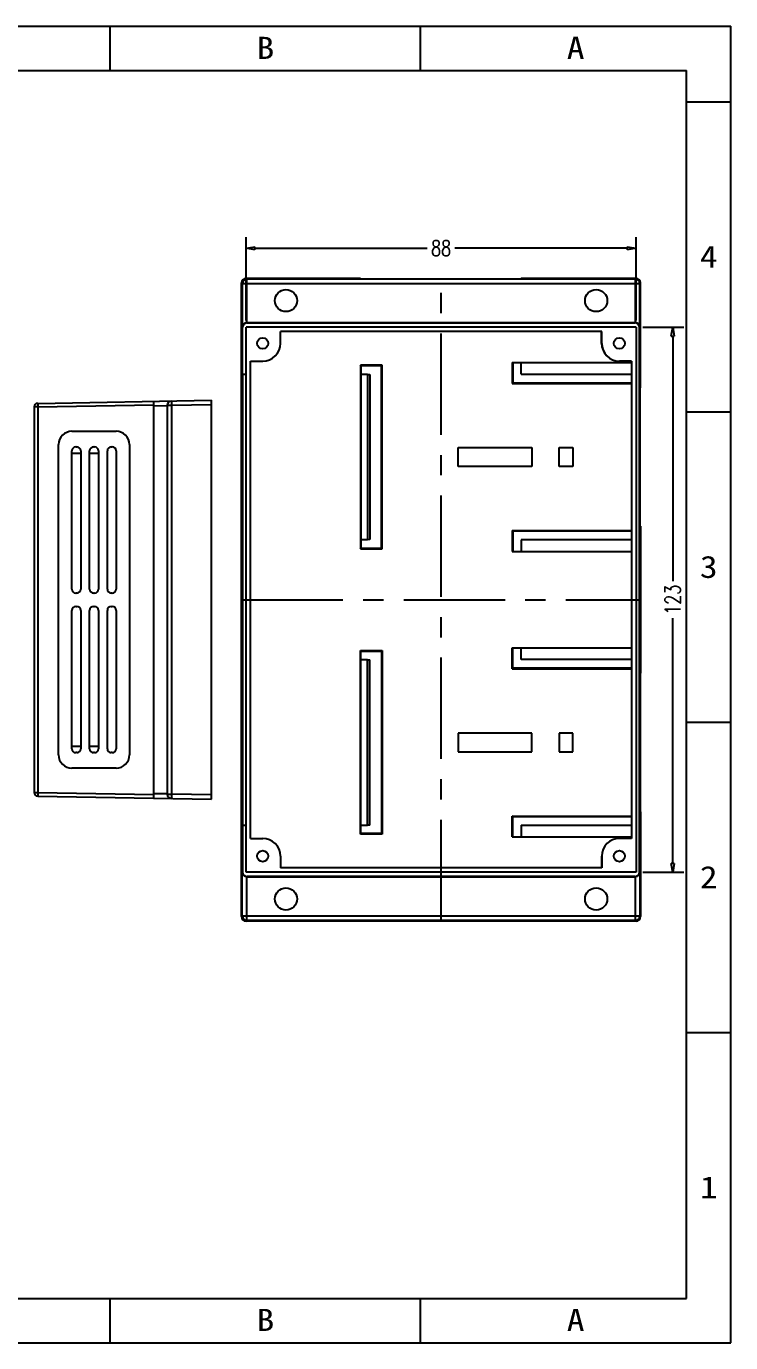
# Model space of a CAD drawing. Header units: millimetres. Extents: x 0 to 1426, y 0 to 784.
# Drawn here: x 1267 to 1425.9, y 486.6 to 783.6 of the extents above; entities that cross this region are included whole.
import ezdxf
from ezdxf.enums import TextEntityAlignment as Align

# ---------------------------------------------------------------- set-up
doc = ezdxf.new("R2010")
doc.units = ezdxf.units.MM
doc.header["$MEASUREMENT"] = 0
doc.linetypes.add('CENTER', pattern=[50.8, 31.75, -6.35, 6.35, -6.35])
doc.layers.get('0').update_dxf_attribs({"linetype": 'CONTINUOUS'})
doc.layers.get('Defpoints').update_dxf_attribs({"linetype": 'CONTINUOUS'})
doc.layers.add('dim', color=3, linetype='CONTINUOUS')
doc.styles.add('romans', font='romans.shx', dxfattribs={"width": 0.75, "bigfont": 'fangsong.shx'})
doc.styles.add('TEXTSTYLE_0', font='txt', dxfattribs={"width": 0.8})
doc.dimstyles.new('MSTD', dxfattribs={"dimtxt": 3.5, "dimasz": 2, "dimexe": 2.5, "dimexo": 1.5, "dimgap": 1, "dimtad": 0, "dimzin": 0, "dimdsep": 46, "dimtxsty": 'romans', "dimblk": 'CLOSEDBLANK', "dimcen": 0, "dimclrd": 92, "dimclre": 92, "dimclrt": 3, "dimadec": 0, "dimazin": 0, "dimtfac": 1, "dimtdec": 4, "dimtofl": 0, "dimtmove": 0, "dimatfit": 3, "dimfxl": 0, "dimtolj": 1, "dimtzin": 0, "dimarcsym": 0})

# ---------------------------------------------------------------- blocks, each defined once
blk = doc.blocks.new('SUN_6HWZ35TKXU86YGHH1AY77V3D6FJ')
at = {"color": 7, "linetype": 'Continuous'}
for p, q in [((-420, 297), (0, 297)), ((-420, 0), (-420, 297)), ((-350, 287), (-350, 297)), ((-280, 287), (-280, 297)), ((-210, 287), (-210, 297)), ((-140, 287), (-140, 297)), ((-70, 287), (-70, 297)), ((0, 0), (0, 297)), ((-410, 287), (-10, 287)), ((-410, 10), (-410, 287)), ((-10, 10), (-10, 287)), ((-420, 280), (-410, 280)), ((-10, 280), (0, 280)), ((-420, 210), (-410, 210)), ((-10, 210), (0, 210)), ((-420, 140), (-410, 140)), ((-10, 140), (0, 140)), ((-420, 70), (-410, 70)), ((-10, 70), (0, 70)), ((-410, 10), (-10, 10)), ((-350, 0), (-350, 10)), ((-280, 0), (-280, 10)), ((-210, 0), (-210, 10)), ((-140, 0), (-140, 10)), ((-70, 0), (-70, 10)), ((-420, 0), (0, 0))]:
    blk.add_line(p, q, dxfattribs=at)
at = {"color": 2, "style": 'TEXTSTYLE_0'}
for s, width, p, p2 in [('F', 0.937433, (-386.98, 289.63), (-382.98, 289.63)), ('E', 0.858525, (-316.98, 289.63), (-312.98, 289.63)), ('D', 0.792988, (-246.98, 289.63), (-242.98, 289.63)), ('C', 0.792988, (-176.98, 289.63), (-172.98, 289.63)), ('B', 0.858525, (-106.98, 289.63), (-102.98, 289.63)), ('A', 0.858525, (-36.98, 289.63), (-32.98, 289.63)), ('4', 1.029662, (-416.95, 242.54), (-412.95, 242.54)), ('4', 1.029662, (-6.95, 242.54), (-2.95, 242.54)), ('3', 1.029662, (-416.95, 172.54), (-412.95, 172.54)), ('3', 1.029662, (-6.95, 172.54), (-2.95, 172.54)), ('2', 1.029662, (-416.95, 102.54), (-412.95, 102.54)), ('2', 1.029662, (-6.95, 102.54), (-2.95, 102.54)), ('1', 1.029662, (-416.95, 32.54), (-412.95, 32.54)), ('1', 1.029662, (-6.95, 32.54), (-2.95, 32.54)), ('F', 0.937433, (-386.98, 2.63), (-382.98, 2.63)), ('E', 0.858525, (-316.98, 2.63), (-312.98, 2.63)), ('D', 0.792988, (-246.98, 2.63), (-242.98, 2.63)), ('C', 0.792988, (-176.98, 2.63), (-172.98, 2.63)), ('B', 0.858525, (-106.98, 2.63), (-102.98, 2.63)), ('A', 0.858525, (-36.98, 2.63), (-32.98, 2.63))]:
    blk.add_text(s, height=5, dxfattribs=dict(at, width=width)).set_placement(p, p2, align=Align.FIT)
blk = doc.blocks.new('_ClosedBlank')
at = {"color": 0, "linetype": 'ByBlock', "lineweight": -2}
for p, q in [((-1, 0.17), (0, 0)), ((-1, 0.17), (-1, -0.17)), ((0, 0), (-1, -0.17))]:
    blk.add_line(p, q, dxfattribs=at)
blk = doc.blocks.new('*D47')
at = {"layer": 'Defpoints', "color": 0}
for p in [(1404.56, 733.52), (1316.56, 715.7), (1404.56, 715.7)]:
    blk.add_point(p, dxfattribs=at)
at = {"layer": 'dim', "color": 92, "lineweight": -2}
for p, q in [((1316.56, 717.2), (1316.56, 736.02)), ((1404.56, 717.2), (1404.56, 736.02)), ((1318.56, 733.52), (1357.44, 733.52)), ((1402.56, 733.52), (1363.69, 733.52))]:
    blk.add_line(p, q, dxfattribs=at)
at = {"layer": 'dim', "color": 92, "lineweight": -2, "xscale": 2, "yscale": 2, "zscale": 2, "rotation": 180}
blk.add_blockref('_ClosedBlank', (1316.56, 733.52), dxfattribs=at)
at = {"layer": 'dim', "color": 92, "lineweight": -2, "xscale": 2, "yscale": 2, "zscale": 2}
blk.add_blockref('_ClosedBlank', (1404.56, 733.52), dxfattribs=at)
at = {"layer": 'dim', "color": 3, "insert": (1360.56, 733.52), "char_height": 3.5, "attachment_point": 5, "style": 'romans'}
blk.add_mtext('88', dxfattribs=at)
blk = doc.blocks.new('*D48')
at = {"layer": 'Defpoints', "color": 0}
for p in [(1404.56, 715.7), (1404.56, 592.7), (1412.84, 592.7)]:
    blk.add_point(p, dxfattribs=at)
at = {"layer": 'dim', "color": 92, "lineweight": -2}
for p, q in [((1406.06, 715.7), (1415.34, 715.7)), ((1412.84, 713.7), (1412.84, 658.39)), ((1412.84, 594.7), (1412.84, 650.01)), ((1406.06, 592.7), (1415.34, 592.7))]:
    blk.add_line(p, q, dxfattribs=at)
at = {"layer": 'dim', "color": 92, "lineweight": -2, "xscale": 2, "yscale": 2, "zscale": 2}
for p, rotation in [((1412.84, 715.7), 90), ((1412.84, 592.7), 270)]:
    blk.add_blockref('_ClosedBlank', p, dxfattribs=dict(at, rotation=rotation))
at = {"layer": 'dim', "color": 3, "insert": (1412.84, 654.2), "char_height": 3.5, "attachment_point": 5, "rotation": 90, "style": 'romans'}
blk.add_mtext('123', dxfattribs=at)

msp = doc.modelspace()

# ---------------------------------------------------------------- linework, layer by layer
at = {"color": 7, "linetype": 'Continuous'}
for p, q in [((1315.564, 582.701), (1315.564, 725.702)), ((1315.564, 725.702), (1315.721, 725.544)), ((1315.721, 725.544), (1315.721, 715.719)), ((1315.721, 725.544), (1405.407, 725.544)), ((1316.564, 726.701), (1316.721, 726.544)), ((1342.385, 726.701), (1316.564, 726.701)), ((1316.721, 716.701), (1316.721, 726.544)), ((1404.407, 726.544), (1316.721, 726.544)), ((1342.385, 726.701), (1342.456, 726.631)), ((1342.456, 726.631), (1378.603, 726.631)), ((1378.674, 726.701), (1378.603, 726.631)), ((1404.564, 726.701), (1378.674, 726.701)), ((1404.564, 726.701), (1404.407, 726.544)), ((1404.407, 716.701), (1404.407, 726.544)), ((1405.564, 725.702), (1405.407, 725.544)), ((1405.407, 715.719), (1405.407, 725.544)), ((1405.564, 702.019), (1405.564, 725.702)), ((1316.738, 716.701), (1316.791, 716.649)), ((1316.738, 716.701), (1404.39, 716.701)), ((1404.337, 716.649), (1316.791, 716.649)), ((1404.337, 716.649), (1404.39, 716.701)), ((1315.721, 715.719), (1315.791, 715.649)), ((1315.791, 705.076), (1315.791, 715.649)), ((1316.564, 592.701), (1316.564, 715.701)), ((1404.564, 715.701), (1316.564, 715.701)), ((1324.316, 712.046), (1324.316, 714.701)), ((1396.811, 714.701), (1324.316, 714.701)), ((1324.334, 712.046), (1324.334, 714.701)), ((1396.794, 712.046), (1396.794, 714.701)), ((1396.811, 712.046), (1396.811, 714.701)), ((1404.564, 715.701), (1404.564, 592.701)), ((1405.337, 715.649), (1405.407, 715.719)), ((1405.337, 592.754), (1405.337, 715.649)), ((1396.794, 712.046), (1396.811, 712.046)), ((1317.564, 600.349), (1317.564, 708.054)), ((1317.564, 708.054), (1320.324, 708.054)), ((1317.564, 708.037), (1320.324, 708.037)), ((1342.41, 707.111), (1342.41, 665.676)), ((1342.456, 706.974), (1342.41, 707.111)), ((1347.279, 707.111), (1342.41, 707.111)), ((1342.456, 706.974), (1342.456, 665.813)), ((1347.142, 706.974), (1342.456, 706.974)), ((1347.142, 706.974), (1347.279, 707.111)), ((1347.142, 665.813), (1347.142, 706.974)), ((1347.279, 665.676), (1347.279, 707.111)), ((1376.594, 707.721), (1376.594, 702.998)), ((1376.594, 707.721), (1403.564, 707.721)), ((1376.731, 707.721), (1376.731, 703.136)), ((1378.638, 705.071), (1378.638, 707.721)), ((1400.804, 708.054), (1400.804, 708.037)), ((1403.564, 708.054), (1400.804, 708.054)), ((1403.564, 708.037), (1400.804, 708.037)), ((1403.564, 708.054), (1403.564, 600.349)), ((1315.773, 705.076), (1315.773, 603.326)), ((1315.791, 705.076), (1316.564, 705.076)), ((1344.001, 705.038), (1342.456, 705.038)), ((1344.001, 705.038), (1344.001, 667.749)), ((1344.001, 705.038), (1344.493, 705.029)), ((1344.493, 705.029), (1344.493, 667.758)), ((1378.638, 705.071), (1403.564, 705.071)), ((1376.731, 703.136), (1376.594, 702.998)), ((1376.594, 702.998), (1403.564, 702.998)), ((1376.731, 703.136), (1403.564, 703.136)), ((1405.493, 670.768), (1405.493, 702.019)), ((1405.493, 702.019), (1405.564, 702.019)), ((1269.545, 698.517), (1308.759, 699.201)), ((1269.545, 698.517), (1269.559, 697.717)), ((1269.559, 697.717), (1295.759, 698.174)), ((1295.759, 609.428), (1295.759, 698.975)), ((1295.759, 697.975), (1298.759, 698.027)), ((1298.759, 698.044), (1298.759, 610.359)), ((1299.742, 698.044), (1298.759, 698.044)), ((1308.759, 698.202), (1299.742, 698.044)), ((1299.742, 698.044), (1299.742, 610.359)), ((1308.759, 609.201), (1308.759, 699.201)), ((1268.759, 697.717), (1268.759, 610.686)), ((1269.559, 697.717), (1268.759, 697.717)), ((1269.559, 697.717), (1269.559, 610.686)), ((1277.259, 692.201), (1287.259, 692.201)), ((1274.259, 619.201), (1274.259, 689.201)), ((1290.259, 689.201), (1290.259, 619.201)), ((1277.263, 656.601), (1277.263, 687.801)), ((1279.263, 687.201), (1277.263, 687.201)), ((1278.163, 688.701), (1278.363, 688.701)), ((1279.263, 687.801), (1279.263, 656.601)), ((1281.263, 656.601), (1281.263, 687.801)), ((1283.263, 687.201), (1281.263, 687.201)), ((1282.163, 688.701), (1282.363, 688.701)), ((1283.263, 687.801), (1283.263, 656.601)), ((1285.263, 656.601), (1285.263, 687.801)), ((1286.163, 688.701), (1286.363, 688.701)), ((1287.263, 687.801), (1287.263, 656.601)), ((1364.43, 684.272), (1364.43, 688.515)), ((1364.43, 688.515), (1381.048, 688.515)), ((1381.048, 688.515), (1381.048, 684.272)), ((1387.244, 684.272), (1387.244, 688.515)), ((1387.244, 688.515), (1390.281, 688.515)), ((1390.281, 688.515), (1390.281, 684.272)), ((1381.048, 684.272), (1364.43, 684.272)), ((1390.281, 684.272), (1387.244, 684.272)), ((1376.594, 669.788), (1376.594, 665.066)), ((1376.594, 669.788), (1403.564, 669.788)), ((1376.731, 669.651), (1376.594, 669.788)), ((1376.731, 669.651), (1376.731, 665.066)), ((1403.564, 669.651), (1376.731, 669.651)), ((1405.493, 670.768), (1405.564, 670.768)), ((1405.564, 670.768), (1405.564, 637.635)), ((1342.41, 665.676), (1342.456, 665.813)), ((1342.41, 665.676), (1347.279, 665.676)), ((1344.001, 667.749), (1342.456, 667.749)), ((1342.456, 665.813), (1347.142, 665.813)), ((1344.493, 667.758), (1344.001, 667.749)), ((1347.142, 665.813), (1347.279, 665.676)), ((1403.564, 667.716), (1378.638, 667.716)), ((1378.638, 667.716), (1378.638, 665.066)), ((1376.594, 665.066), (1403.564, 665.066)), ((1278.363, 655.701), (1278.163, 655.701)), ((1282.363, 655.701), (1282.163, 655.701)), ((1286.363, 655.701), (1286.163, 655.701)), ((1277.263, 620.601), (1277.263, 651.801)), ((1278.163, 652.701), (1278.363, 652.701)), ((1279.263, 651.801), (1279.263, 620.601)), ((1281.263, 620.601), (1281.263, 651.801)), ((1282.163, 652.701), (1282.363, 652.701)), ((1283.263, 651.801), (1283.263, 620.601)), ((1285.263, 620.601), (1285.263, 651.801)), ((1286.163, 652.701), (1286.363, 652.701)), ((1287.263, 651.801), (1287.263, 620.601)), ((1342.41, 601.292), (1342.41, 642.727)), ((1342.41, 642.727), (1342.456, 642.59)), ((1342.41, 642.727), (1347.279, 642.727)), ((1342.456, 601.429), (1342.456, 642.59)), ((1342.456, 642.59), (1347.142, 642.59)), ((1347.142, 642.59), (1347.279, 642.727)), ((1347.142, 642.59), (1347.142, 601.429)), ((1347.279, 642.727), (1347.279, 601.292)), ((1376.594, 643.337), (1403.564, 643.337)), ((1376.594, 638.614), (1376.594, 643.337)), ((1376.731, 638.752), (1376.731, 643.337)), ((1378.638, 640.687), (1378.638, 643.337)), ((1344.001, 640.654), (1342.456, 640.654)), ((1344.001, 603.365), (1344.001, 640.654)), ((1344.001, 640.654), (1344.493, 640.645)), ((1344.493, 603.374), (1344.493, 640.645)), ((1376.731, 638.752), (1376.594, 638.614)), ((1376.594, 638.614), (1403.564, 638.614)), ((1403.564, 638.752), (1376.731, 638.752)), ((1403.564, 640.687), (1378.638, 640.687)), ((1405.493, 637.635), (1405.564, 637.635)), ((1405.493, 637.635), (1405.493, 606.384)), ((1381.048, 624.131), (1364.43, 624.131)), ((1364.43, 624.131), (1364.43, 619.888)), ((1381.048, 619.888), (1381.048, 624.131)), ((1390.281, 624.131), (1387.244, 624.131)), ((1387.244, 624.131), (1387.244, 619.888)), ((1390.281, 619.888), (1390.281, 624.131)), ((1277.263, 621.201), (1279.263, 621.201)), ((1281.263, 621.201), (1283.263, 621.201)), ((1278.363, 619.701), (1278.163, 619.701)), ((1282.363, 619.701), (1282.163, 619.701)), ((1286.363, 619.701), (1286.163, 619.701)), ((1364.43, 619.888), (1381.048, 619.888)), ((1387.244, 619.888), (1390.281, 619.888)), ((1287.259, 616.201), (1277.259, 616.201)), ((1268.759, 610.686), (1269.559, 610.686)), ((1269.559, 610.686), (1269.545, 609.886)), ((1269.545, 609.886), (1308.759, 609.201)), ((1269.559, 610.686), (1295.759, 610.229)), ((1298.759, 610.376), (1295.759, 610.428)), ((1298.759, 610.359), (1299.742, 610.359)), ((1308.759, 610.201), (1299.742, 610.359)), ((1405.493, 606.384), (1405.564, 606.384)), ((1405.564, 606.384), (1405.564, 582.701)), ((1315.791, 603.326), (1316.564, 603.326)), ((1315.791, 603.326), (1315.791, 592.754)), ((1342.456, 603.365), (1344.001, 603.365)), ((1344.493, 603.374), (1344.001, 603.365)), ((1376.594, 605.404), (1403.564, 605.404)), ((1376.731, 605.267), (1376.594, 605.404)), ((1376.594, 600.682), (1376.594, 605.404)), ((1376.731, 605.267), (1403.564, 605.267)), ((1376.731, 600.682), (1376.731, 605.267)), ((1378.638, 603.332), (1403.564, 603.332)), ((1378.638, 603.332), (1378.638, 600.682)), ((1317.564, 600.349), (1320.324, 600.349)), ((1320.324, 600.366), (1320.324, 600.349)), ((1342.456, 601.429), (1342.41, 601.292)), ((1347.279, 601.292), (1342.41, 601.292)), ((1347.142, 601.429), (1342.456, 601.429)), ((1347.142, 601.429), (1347.279, 601.292)), ((1376.594, 600.682), (1403.564, 600.682)), ((1400.804, 600.349), (1400.804, 600.366)), ((1403.564, 600.349), (1400.804, 600.349)), ((1324.316, 596.356), (1324.334, 596.356)), ((1324.316, 596.356), (1324.316, 593.701)), ((1396.794, 596.356), (1396.811, 596.356)), ((1396.794, 596.356), (1396.794, 593.701)), ((1396.811, 596.356), (1396.811, 593.701)), ((1315.721, 592.684), (1315.791, 592.754)), ((1315.721, 582.859), (1315.721, 592.684)), ((1404.564, 592.701), (1316.564, 592.701)), ((1316.721, 581.859), (1316.721, 591.701)), ((1316.738, 591.701), (1316.791, 591.754)), ((1316.738, 591.701), (1404.39, 591.701)), ((1404.337, 591.754), (1316.791, 591.754)), ((1396.811, 593.701), (1324.316, 593.701)), ((1404.337, 591.754), (1404.39, 591.701)), ((1404.407, 581.859), (1404.407, 591.701)), ((1405.337, 592.754), (1405.407, 592.684)), ((1405.407, 592.684), (1405.407, 582.859)), ((1315.564, 582.701), (1315.721, 582.859)), ((1315.721, 582.859), (1405.407, 582.859)), ((1405.564, 582.701), (1405.407, 582.859)), ((1316.564, 581.701), (1316.721, 581.859)), ((1342.385, 581.701), (1316.564, 581.701)), ((1404.407, 581.859), (1316.721, 581.859)), ((1342.385, 581.701), (1342.456, 581.772)), ((1342.456, 581.772), (1378.603, 581.772)), ((1378.674, 581.701), (1378.603, 581.772)), ((1404.564, 581.701), (1378.674, 581.701)), ((1404.564, 581.701), (1404.407, 581.859))]:
    msp.add_line(p, q, dxfattribs=at)
at = {"color": 1, "linetype": 'CENTER', "ltscale": 0.72}
for p, q in [((1360.564, 581.701), (1360.564, 726.701)), ((1315.564, 654.201), (1405.564, 654.201))]:
    msp.add_line(p, q, dxfattribs=at)
at = {"color": 7, "linetype": 'Continuous'}
for centre, radius in [((1325.564, 721.701), 2.5), ((1395.564, 721.701), 2.5), ((1320.324, 712.046), 1.25), ((1400.804, 712.046), 1.25), ((1320.324, 596.356), 1.25), ((1400.804, 596.356), 1.25), ((1325.564, 586.701), 2.5), ((1395.564, 586.701), 2.5)]:
    msp.add_circle(centre, radius, dxfattribs=at)
for centre, radius, start, end in [((1316.722, 725.544), 1, 90.02081, 179.97919), ((1404.406, 725.544), 1, 0.02081, 89.97919), ((1320.324, 712.046), 4.01, 270, 0), ((1320.324, 712.046), 3.992, 270, 0), ((1400.804, 712.046), 4.01, 180, 270), ((1400.804, 712.046), 3.992, 180, 270), ((1269.559, 697.717), 0.8, 91, 180), ((1299.759, 698.044), 1, 91, 180), ((1277.259, 689.201), 3, 90, 180), ((1287.259, 689.201), 3, 0, 90), ((1278.163, 687.801), 0.9, 90, 180), ((1278.363, 687.801), 0.9, 0, 90), ((1282.163, 687.801), 0.9, 90, 180), ((1282.363, 687.801), 0.9, 0, 90), ((1286.163, 687.801), 0.9, 90, 180), ((1286.363, 687.801), 0.9, 0, 90), ((1278.163, 656.601), 0.9, 180, 270), ((1278.363, 656.601), 0.9, 270, 0), ((1282.163, 656.601), 0.9, 180, 270), ((1282.363, 656.601), 0.9, 270, 0), ((1286.163, 656.601), 0.9, 180, 270), ((1286.363, 656.601), 0.9, 270, 0), ((1278.163, 651.801), 0.9, 90, 180), ((1278.363, 651.801), 0.9, 0, 90), ((1282.163, 651.801), 0.9, 90, 180), ((1282.363, 651.801), 0.9, 0, 90), ((1286.163, 651.801), 0.9, 90, 180), ((1286.363, 651.801), 0.9, 0, 90), ((1277.259, 619.201), 3, 180, 270), ((1278.163, 620.601), 0.9, 180, 270), ((1278.363, 620.601), 0.9, 270, 0), ((1282.163, 620.601), 0.9, 180, 270), ((1282.363, 620.601), 0.9, 270, 0), ((1286.163, 620.601), 0.9, 180, 270), ((1286.363, 620.601), 0.9, 270, 0), ((1287.259, 619.201), 3, 270, 0), ((1269.559, 610.686), 0.8, 180, 269), ((1299.759, 610.359), 1, 180, 269), ((1320.324, 596.356), 3.992, 0, 90), ((1400.804, 596.356), 3.992, 90, 180), ((1316.722, 582.859), 1, 180.02081, 269.97919), ((1404.406, 582.859), 1, 270.0208, 359.9792)]:
    msp.add_arc(centre, radius, start, end, dxfattribs=at)
for centre, major_axis, start_param, end_param in [((1316.564, 725.701), (-0.707, 0.707), -0.7852459, 0.7852459), ((1404.564, 725.701), (0.707, 0.707), -0.7852459, 0.7852459), ((1316.791, 715.649), (-0.707, 0.707), -0.7852459, 0.7852459), ((1404.337, 715.649), (-0.707, -0.707), 2.3563468, 3.9268385), ((1316.791, 592.754), (0.707, 0.707), -3.9268385, -2.3563468), ((1404.337, 592.754), (0.707, -0.707), -0.7852459, 0.7852459), ((1316.564, 582.702), (0.707, 0.707), 2.3563468, 3.9268385), ((1404.564, 582.702), (-0.707, 0.707), 2.3563468, 3.9268385)]:
    msp.add_ellipse(centre, major_axis=major_axis, ratio=0.9996955, start_param=start_param, end_param=end_param, dxfattribs=at)
for points, start_tangent, end_tangent in [([(1316.738, 716.701), (1316.456, 716.661), (1316.224, 716.563), (1316.038, 716.425), (1315.898, 716.262), (1315.8, 716.085), (1315.742, 715.901), (1315.721, 715.719)], (-1, 0), (-0.0177569, -0.9998423)), ([(1405.407, 715.719), (1405.386, 715.901), (1405.328, 716.085), (1405.23, 716.262), (1405.089, 716.425), (1404.904, 716.563), (1404.672, 716.661), (1404.39, 716.701)], (-0.0177569, 0.9998423), (-1, 0)), ([(1299.742, 699.044), (1299.737, 698.995), (1299.735, 698.851), (1299.735, 698.627), (1299.737, 698.348), (1299.742, 698.044)], (-0.9998477, -0.0174524), (0.0174471, -0.9998478)), ([(1299.742, 610.359), (1299.737, 610.05), (1299.735, 609.771), (1299.735, 609.55), (1299.737, 609.408), (1299.742, 609.359)], (-0.0174471, -0.9998478), (0.9998477, -0.0174524)), ([(1316.738, 591.701), (1316.456, 591.741), (1316.224, 591.84), (1316.038, 591.978), (1315.898, 592.141), (1315.8, 592.318), (1315.742, 592.502), (1315.721, 592.684)], (-1, 0), (-0.0177569, 0.9998423)), ([(1405.407, 592.684), (1405.386, 592.502), (1405.328, 592.318), (1405.23, 592.141), (1405.089, 591.978), (1404.904, 591.84), (1404.672, 591.741), (1404.39, 591.701)], (-0.0177569, -0.9998423), (-1, 0))]:
    msp.add_spline(points, degree=3, dxfattribs=dict(at, start_tangent=start_tangent, end_tangent=end_tangent))

# ---------------------------------------------------------------- block references
at = {"layer": 'dim'}
msp.add_blockref('SUN_6HWZ35TKXU86YGHH1AY77V3D6FJ', (1425.915, 486.579), dxfattribs=at)

# ---------------------------------------------------------------- dimensions: what is measured, and where the dimension line sits
for base, p1, p2, picture, middle in [((1404.564, 733.519), (1316.564, 715.701), (1404.564, 715.701), '*D47', (1360.564, 733.519)), ((1412.837172164, 592.701493774), (1404.563909926, 715.701493773), (1404.563909926, 592.701493774), '*D48', (1412.837172164, 654.201493774))]:
    dim = msp.add_linear_dim(base=base, p1=p1, p2=p2, dimstyle='MSTD', dxfattribs=at)
    dim.commit()
    dim.dimension.update_dxf_attribs({"geometry": picture, "text_midpoint": middle, "dimtype": 160})

doc.saveas('drawing.dxf')
